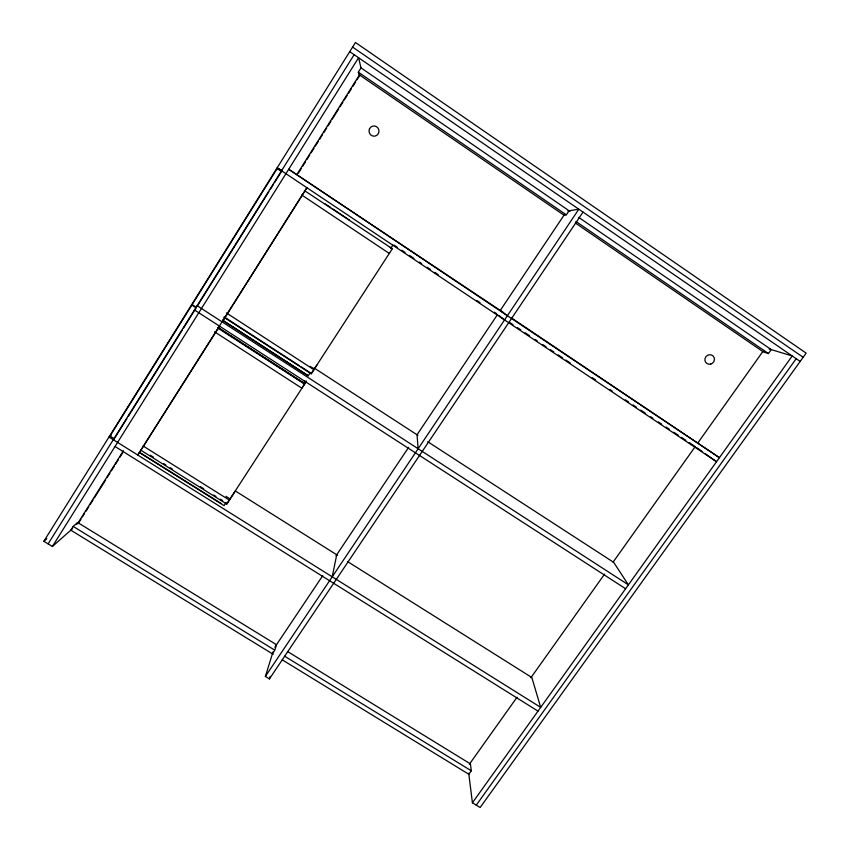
<?xml version="1.0" encoding="UTF-8"?>
<svg xmlns="http://www.w3.org/2000/svg" width="850" height="850" viewBox="0 0 850 850"><rect width="100%" height="100%" fill="white"/><g stroke="black" fill="none" stroke-linecap="round" stroke-linejoin="round"><path stroke-width="1.27" d="M332.212 576.81L336.728 554.753M272.978 651.971L265.37 676.441L269.429 678.916L270.183 676.388M276.505 644.725L274.826 650.186L272.404 653.809M72.611 528.594L52.392 546.476L43.86 541.269L355.459 42.5L806.14 353.122L480.144 807.5L472.409 802.782L468.701 773.149M282.189 171.307L277.153 168.523L192.132 304.598L196.467 307.402M48.131 543.872L354.152 54.697M114.994 437.633L126.884 418.614M128.286 416.383L182.166 330.257M183.568 328.026L196.159 307.891L191.834 305.086L110.001 436.061L114.293 438.749M197.168 306.276L268.876 191.664M270.279 189.423L273.094 184.928M274.497 182.676L281.531 171.445L277.153 168.523M52.392 546.476L358.572 57.726L361.038 68.043M276.282 644.587L77.637 522.495L73.185 526.416L70.816 530.177L273.222 654.309M564.432 215.496L358.934 74.556L358.307 72.165L360.995 67.873L569.946 211.363M76.468 524.354L77.637 522.495M77.573 523.696L123.42 450.712M296.894 174.505L359.656 74.577M78.157 523.685L81.005 519.169M82.386 516.938L84.543 513.549M85.924 511.317L88.772 506.812M90.153 504.581L93.011 500.066M94.392 497.834L105.719 479.836M107.1 477.604L109.948 473.099M111.329 470.868L114.187 466.353M115.568 464.121L118.426 459.616M119.808 457.374L122.655 452.869M298.403 173.049L301.261 168.555M302.642 166.313L305.49 161.808M306.871 159.566L309.729 155.061M311.111 152.83L313.958 148.325M315.35 146.083L318.197 141.578M319.579 139.336L322.437 134.831M323.818 132.6L326.666 128.095M328.058 125.853L330.905 121.348M332.286 119.106L335.144 114.612M335.824 113.496L338.672 108.991M340.053 106.749L342.901 102.244M344.293 100.002L347.14 95.508M348.521 93.266L351.379 88.761M352.761 86.519L355.608 82.014M357 79.772L359.848 75.278M219.385 326.506L137.785 455.047L306.935 187.691L222.211 322.022M139.411 452.593L224.071 505.644L226.153 502.435M217.919 327.579L303.578 382.946L304.991 380.768M222.519 320.269L308.221 375.764L310.303 372.566M390.819 248.285L392.891 245.108M140.611 450.064L226.748 504.071L305.235 383.116M223.741 317.146L311.185 373.809L392.339 248.731L390.139 247.265M226.748 504.071L235.057 491.374M306.499 381.108L301.867 388.195L214.508 331.797M311.185 373.809L316.837 365.203M274.848 647.19L322.756 575.62M336.026 555.804L408.627 447.344M497.622 314.383L417.042 434.764L418.126 448.747M564.506 214.455L500.257 310.441L507.386 315.701M569.086 210.768L566.323 214.88L564.007 215.209M265.37 676.441L578.829 209.206L567.928 210.959M269.429 678.916L583.015 212.086M303.578 382.946L218.099 327.494M308.221 375.764L222.7 320.195M469.338 764.288L516.991 697.276M530.825 677.822L604.605 574.058M613.062 562.169L695.3 446.516M697.606 443.275L762.928 351.401M287.566 651.514L470.411 763.895L471.314 770.801L468.839 774.276L282.264 659.855M575.365 222.998L763.385 351.942L768.432 353.536L771.237 349.605L578.701 217.377M472.409 802.782L792.211 355.959L769.197 348.989M476.276 805.141L796.195 358.7M389.661 252.864L389.226 253.406L301.676 194.958M392.339 248.731L304.428 190.591M43.86 541.269L46.803 538.783M113.294 439.716L114.527 438.844M111.074 435.593L108.991 437.017L540.685 707.381L531.845 677.503L347.65 561.627M221.861 321.704L222.647 321.342M281.754 170.414L277.153 167.833L716.529 461.709L705.128 453.592M73.185 526.416L274.507 649.995M284.686 656.242L471.314 770.801M143.161 446.006L229.33 500.087M150.227 455.175L153.563 457.279M163.593 463.558L165.824 464.961M170.276 467.755L172.508 469.158M200.356 486.625L203.702 488.718M213.732 495.008L215.953 496.4M220.416 499.194L222.636 500.597M139.899 452.529L220.873 503.274M115.026 446.494L538.008 711.121M235.333 490.96L337.535 555.263M225.951 496.326L230.095 498.929M218.259 328.312L304.534 384.072M314.149 368.007L417.924 435.338M427.741 441.713L613.721 562.381L628.394 584.843L197.126 305.692M310.08 366.361L314.266 369.07M226.398 312.938L313.873 369.676M224.485 317.156L299.083 365.489M301.304 366.924L310.207 372.704M194.469 309.953L625.611 588.731M503.551 312.651L288.692 169.278L719.419 457.672L511.254 317.804M394.103 245.14L397.407 247.35M401.806 250.293L405.11 252.503M409.519 255.446L413.918 258.4M419.433 262.076L421.632 263.553M427.136 267.24L430.44 269.45M434.839 272.393L438.143 274.603M476.691 300.379L479.984 302.589M494.307 312.163L496.506 313.639M509.724 322.479L513.017 324.689M517.427 327.632L520.731 329.842M525.13 332.796L529.539 335.739M535.043 339.416L537.242 340.892M542.757 344.579L546.051 346.789M550.46 349.733L553.764 351.942M558.163 354.886L562.572 357.839M565.877 360.049L570.276 362.993M592.301 377.719L595.606 379.929M609.918 389.513L612.117 390.979M625.334 399.819L628.639 402.029M633.037 404.972L636.342 407.182M640.751 410.136L645.15 413.079M650.664 416.766L652.864 418.232M658.367 421.919L661.672 424.129M666.071 427.072L669.375 429.282M673.784 432.225L678.183 435.179M681.487 437.389L685.897 440.332M689.201 442.542L694.705 446.229M325.252 203.894L330.756 207.57M332.956 209.036L349.446 220.065M358.307 72.165L566.1 214.731M575.949 221.478L768.432 353.536M352.591 47.079L803.154 357.276M349.733 51.659L800.179 361.431M696.841 447.695L702.026 451.382M499.322 315.754L501.033 317.114M501.808 317.73L504.549 319.929M710.749 364.087A4.887 4.664 -45.1 0 0 713.15 356.065A4.887 4.664 -45.1 0 0 705.096 358.317A4.887 4.664 -45.1 0 0 710.749 364.087M369.442 128.977A5.143 4.983 82.2 0 0 374.574 136.181A5.143 4.983 82.2 0 0 378.016 128.053A5.143 4.983 82.2 0 0 369.442 128.977"/></g></svg>
